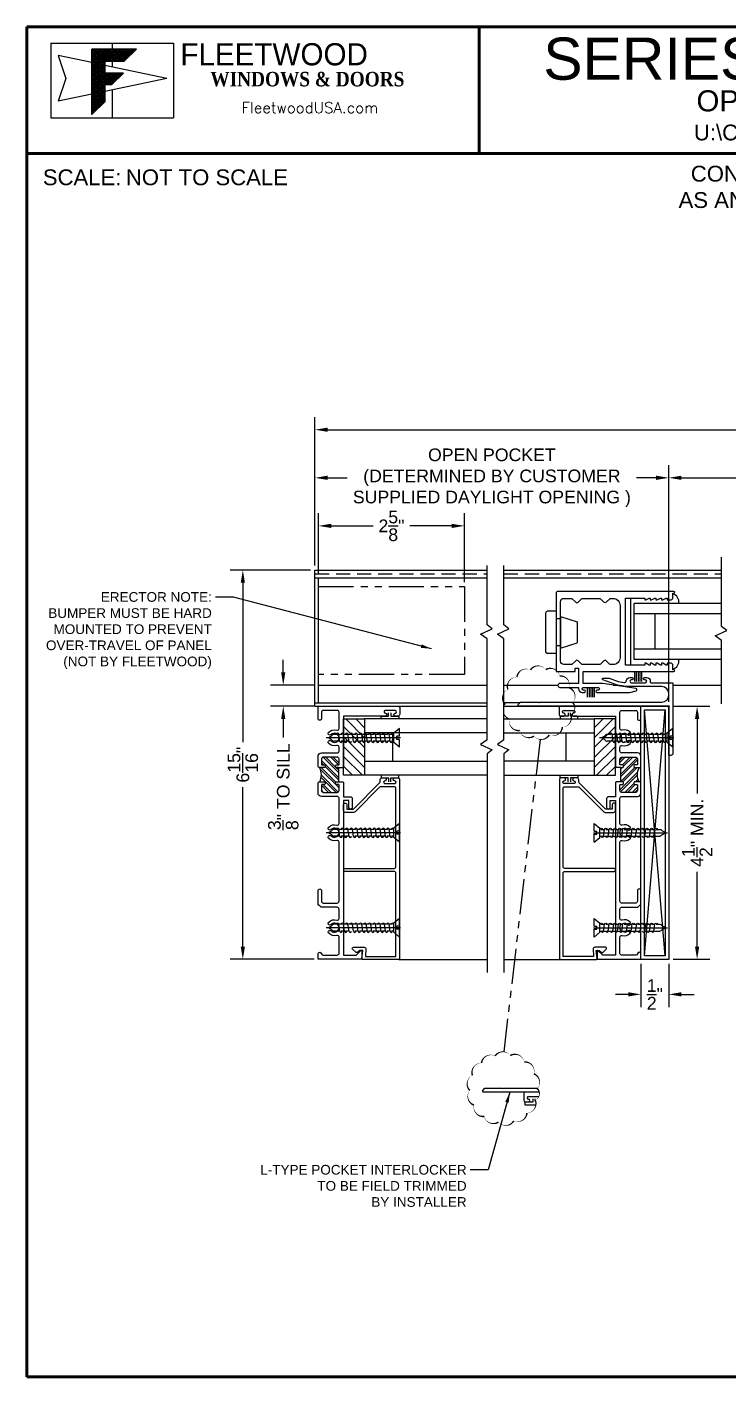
# Model space of a CAD drawing. Extents: x -29 to 2.5, y 53.3 to 77.3.
# Drawn here: x -29.03 to -16.57, y 53.28 to 77.28 of the extents above; entities that cross this region are included whole.
import ezdxf
from ezdxf.enums import TextEntityAlignment as Align

# ---------------------------------------------------------------- set-up
doc = ezdxf.new("R2010")
doc.units = 0
doc.header["$MEASUREMENT"] = 0
for name, pattern in [('HIDDEN', [0.375, 0.25, -0.125]), ('PHANTOM', [2.5, 1.25, -0.25, 0.25, -0.25, 0.25, -0.25]), ('PHANTOM2', [1.25, 0.625, -0.125, 0.125, -0.125, 0.125, -0.125])]:
    doc.linetypes.add(name, pattern=pattern)
doc.layers.get('0').update_dxf_attribs({"linetype": 'CONTINUOUS'})
doc.layers.get('DEFPOINTS').update_dxf_attribs({"linetype": 'CONTINUOUS'})
for name, color, linetype in [('FRAME', 1, 'CONTINUOUS'), ('GLASS', 5, 'CONTINUOUS'), ('GLASS-VINYL', 7, 'CONTINUOUS'), ('HATCH', 7, 'CONTINUOUS'), ('MISC', 9, 'CONTINUOUS'), ('POCKET-CLOSER', 1, 'CONTINUOUS'), ('SEAL', 7, 'CONTINUOUS'), ('SETTING BLOCKS', 4, 'CONTINUOUS'), ('SILL-PAN', 7, 'CONTINUOUS'), ('TEXT', 7, 'CONTINUOUS'), ('VENT', 5, 'CONTINUOUS'), ('WALL CONDITION', 7, 'CONTINUOUS')]:
    doc.layers.add(name, color=color, linetype=linetype)
doc.styles.add('ARCH', font='archstyl.shx')
doc.styles.add('ARIAL', font='arialbd.ttf')
doc.styles.get("Standard").update_dxf_attribs({"font": 'arial.ttf'})
doc.dimstyles.new('ARROW', dxfattribs={"dimtxt": 0.125, "dimasz": 0.1875, "dimexe": 0.125, "dimexo": 0.125, "dimgap": 0.0625, "dimtad": 0, "dimtih": 1, "dimtoh": 1, "dimdec": 4, "dimzin": 11, "dimdsep": 46, "dimlunit": 5, "dimtxsty": 'ARCH', "dimcen": 0.09375, "dimclrd": 256, "dimclre": 256, "dimclrt": 256, "dimadec": 4, "dimazin": 0, "dimtfac": 1, "dimtdec": 4, "dimtmove": 2, "dimatfit": 3, "dimfxl": 0, "dimtolj": 1, "dimtzin": 0, "dimarcsym": 0})
doc.dimstyles.new('Copy of FULL SCALE', dxfattribs={"dimscale": 1.25, "dimtxt": 0.18, "dimasz": 0.18, "dimexe": 0.18, "dimexo": 0.0625, "dimgap": 0.09, "dimtad": 0, "dimdec": 4, "dimzin": 0, "dimdsep": 46, "dimlunit": 4, "dimtxsty": 'Standard', "dimcen": 0.09, "dimadec": 0, "dimazin": 0, "dimtfac": 1, "dimtdec": 4, "dimtofl": 0, "dimtmove": 0, "dimatfit": 3, "dimfxl": 0, "dimtolj": 1, "dimtzin": 0, "dimarcsym": 0})

# ---------------------------------------------------------------- blocks, each defined once
blk = doc.blocks.new('3805 BLOCK FRAME')
h = blk.add_hatch()
h.set_pattern_fill('ANSI32', color=256, scale=0.25, style=0)
h.set_pattern_definition([(45, (-4.16348, -5.189), (-0.0662913, 0.0662913), []), (45, (-4.11928, -5.189), (-0.0662913, 0.0662913), [])])
h.paths.add_polyline_path([(-0.819, 1.361, 0.414214), (-0.85, 1.392), (-0.946, 1.392, 0.414214), (-0.956, 1.382), (-0.956, 1.351, -0.414214), (-0.98, 1.326, -0.414214), (-1.005, 1.351), (-1.005, 1.423, -0.235384), (-1.256, 1.423), (-1.256, 1.351, -0.414214), (-1.282, 1.326, -0.414214), (-1.306, 1.351), (-1.306, 1.382, 0.414214), (-1.316, 1.392), (-1.413, 1.392, 0.414214), (-1.444, 1.361), (-1.444, 1.111, 0.414214), (-1.413, 1.08), (-1.316, 1.08, 0.414214), (-1.306, 1.09), (-1.306, 1.121, -0.414214), (-1.282, 1.146, -0.414214), (-1.256, 1.121), (-1.256, 1.09), (-1.005, 1.09), (-1.005, 1.121, -0.414214), (-0.98, 1.146, -0.414214), (-0.956, 1.121), (-0.956, 1.09, 0.414214), (-0.946, 1.08), (-0.85, 1.08, 0.414214), (-0.819, 1.111)])
for q in [(-1.256, 1.09), (-1.005, 1.015)]:
    blk.add_line((-1.005, 1.09), q)
blk.add_lwpolyline([(-3.452, 1.454), (-3.193, 1.454, -0.414214), (-3.162, 1.423, -0.414214), (-3.193, 1.392), (-3.381, 1.392, 0.414214), (-3.412, 1.361), (-3.412, 1.111, 0.414214), (-3.381, 1.08), (-2.329, 1.08, 0.5024), (-2.299, 1.12, -0.280293), (-2.262, 1.264, -0.498955), (-2.213, 1.256, -0.334263), (-2.219, 1.219, 2.470836), (-2.106, 1.219, -0.334263), (-2.112, 1.256, -0.498955), (-2.063, 1.264, -0.280293), (-2.026, 1.12, 0.5024), (-1.996, 1.08), (-1.549, 1.08, 0.414214), (-1.518, 1.111), (-1.518, 1.392, -0.414214), (-1.456, 1.454), (-1.287, 1.454, -0.414214), (-1.256, 1.423), (-1.256, 1.351, -0.414214), (-1.282, 1.326, -0.414214), (-1.306, 1.351), (-1.306, 1.382, 0.414214), (-1.316, 1.392), (-1.413, 1.392, 0.414214), (-1.444, 1.361), (-1.444, 1.111, 0.414214), (-1.413, 1.08), (-1.316, 1.08, 0.414214), (-1.306, 1.09), (-1.306, 1.121, -0.414214), (-1.282, 1.146, -0.414214), (-1.256, 1.121), (-1.256, 1.09), (-1.256, 1.015), (-1.271, 1), (-1.524, 1), (-1.524, 0.875, -0.414214), (-1.556, 0.844), (-1.711, 0.844, -0.414214), (-1.742, 0.875, -0.414214), (-1.711, 0.906), (-1.586, 0.906), (-1.586, 1), (-4.338, 1), (-4.338, 0.776, 0.198912), (-4.335, 0.769), (-4.255, 0.69, -0.668179), (-4.263, 0.673), (-4.403, 0.673, -0.414214), (-4.412, 0.683), (-4.412, 1.444, -0.414214), (-4.403, 1.454), (-4.319, 1.454, -0.414214), (-4.287, 1.423, -0.358249), (-4.312, 1.393, 0.358249), (-4.338, 1.362), (-4.338, 1.111, 0.414214), (-4.306, 1.08), (-4.017, 1.08, 0.5024), (-3.987, 1.12, -0.280293), (-3.95, 1.264, -0.498955), (-3.901, 1.256), (-3.901, 1.256, -0.334263), (-3.907, 1.219, 2.470836), (-3.794, 1.219, -0.334263), (-3.8, 1.256), (-3.8, 1.256, -0.498955), (-3.751, 1.264, -0.280293), (-3.714, 1.12, 0.5024), (-3.684, 1.08), (-3.518, 1.08, 0.414214), (-3.487, 1.111), (-3.487, 1.399), (-3.452, 1.434)], format="xyb", close=True)
blk.add_lwpolyline([(-1.005, 1.09), (-1.005, 1.121, -0.414214), (-0.98, 1.146, -0.414214), (-0.956, 1.121), (-0.956, 1.09, 0.414214), (-0.946, 1.08), (-0.85, 1.08, 0.414214), (-0.819, 1.111), (-0.819, 1.361, 0.414214), (-0.85, 1.392), (-0.946, 1.392, 0.414214), (-0.956, 1.382), (-0.956, 1.351, -0.414214), (-0.98, 1.326), (-0.98, 1.326, -0.414214), (-1.005, 1.351), (-1.005, 1.423, -0.414214), (-0.975, 1.454), (-0.806, 1.454, -0.414214), (-0.744, 1.392), (-0.744, 1.111, 0.414214), (-0.712, 1.08), (-0.641, 1.08, 0.5024), (-0.611, 1.12, -0.280293), (-0.574, 1.264, -0.498955), (-0.525, 1.256), (-0.525, 1.256, -0.334263), (-0.531, 1.219, 2.470836), (-0.418, 1.219, -0.334263), (-0.424, 1.256, -0.498955), (-0.375, 1.264, -0.280293), (-0.338, 1.12, 0.5024), (-0.308, 1.08), (-0.018, 1.08, 0.414214), (0.013, 1.111), (0.013, 1.361, 0.414214), (-0.018, 1.392), (-0.131, 1.392, -0.414214), (-0.162, 1.423, -0.414214), (-0.131, 1.454), (0.088, 1.454), (0.088, 0.031, -0.414214), (0.056, 0), (-0.056, 0, -0.414214), (-0.087, 0.031), (-0.087, 0.083, -0.414214), (-0.062, 0.107), (-0.062, 0.107, -0.399638), (-0.038, 0.084, 0.399638), (-0.013, 0.06), (-0.013, 0.06, 0.414214), (0.013, 0.085), (0.013, 0.255, 0.414214), (-0.013, 0.28), (-0.013, 0.28, 0.399638), (-0.038, 0.256, -0.399638), (-0.062, 0.232, -0.414214), (-0.087, 0.257), (-0.087, 0.309), (-0.087, 1), (-0.99, 1), (-1.005, 1.015)], format="xyb")
blk.add_arc((-1.131, 1.675), 0.281, 243.5092, 296.4908)
blk = doc.blocks.new('Flat_HD_#8x1p25')
for p, q in [((6.23, 5.571), (6.13, 5.487)), ((6.23, 5.432), (6.23, 5.571)), ((6.247, 5.405), (4.926, 5.405)), ((6.13, 5.323), (6.13, 5.487)), ((6.23, 5.239), (6.13, 5.323)), ((6.185, 5.378), (6.185, 5.432)), ((6.23, 5.432), (6.185, 5.432)), ((6.23, 5.378), (6.185, 5.378)), ((6.23, 5.239), (6.23, 5.378))]:
    blk.add_line(p, q)
at = {"linetype": 'Continuous'}
for p, q in [((4.98, 5.411), (4.98, 5.399)), ((5.13, 5.466), (5.062, 5.466)), ((5.169, 5.344), (5.062, 5.344)), ((5.169, 5.341), (5.151, 5.47)), ((5.211, 5.466), (5.151, 5.466)), ((5.25, 5.344), (5.19, 5.344)), ((5.251, 5.341), (5.232, 5.47)), ((5.293, 5.466), (5.232, 5.466)), ((5.332, 5.344), (5.272, 5.344)), ((5.332, 5.341), (5.313, 5.47)), ((5.374, 5.466), (5.314, 5.466)), ((5.413, 5.341), (5.395, 5.47)), ((5.455, 5.466), (5.395, 5.466)), ((5.494, 5.344), (5.434, 5.344)), ((5.495, 5.341), (5.476, 5.47)), ((5.537, 5.466), (5.476, 5.466)), ((5.576, 5.344), (5.516, 5.344)), ((5.576, 5.341), (5.557, 5.47)), ((5.618, 5.466), (5.558, 5.466)), ((5.657, 5.344), (5.597, 5.344)), ((5.658, 5.341), (5.639, 5.47)), ((5.699, 5.466), (5.639, 5.466)), ((5.738, 5.344), (5.678, 5.344)), ((5.739, 5.341), (5.72, 5.47)), ((5.781, 5.466), (5.72, 5.466)), ((5.82, 5.344), (5.76, 5.344)), ((5.82, 5.341), (5.802, 5.47)), ((5.862, 5.466), (5.802, 5.466)), ((5.901, 5.344), (5.841, 5.344)), ((5.902, 5.341), (5.883, 5.47)), ((5.943, 5.466), (5.883, 5.466)), ((5.982, 5.344), (5.922, 5.344)), ((5.983, 5.341), (5.964, 5.47)), ((6.025, 5.466), (5.965, 5.466)), ((6.064, 5.344), (6.004, 5.344)), ((6.064, 5.341), (6.046, 5.47)), ((6.106, 5.466), (6.046, 5.466)), ((6.13, 5.344), (6.085, 5.344)), ((6.13, 5.449), (6.127, 5.47)), ((6.13, 5.466), (6.127, 5.466))]:
    blk.add_line(p, q, dxfattribs=at)
for centre, radius, start, end in [((4.988, 5.411), 0.00861, 101.7651, 180), ((4.988, 5.399), 0.00861, 180, 258.2349), ((4.94, 5.542), 0.131, 290.7051, 318.8501), ((4.94, 5.268), 0.131, 41.1499, 69.2949), ((5.062, 5.436), 0.03, 90, 138.8501), ((5.062, 5.374), 0.03, 221.1499, 270), ((5.13, 5.466), 0.0211, 0, 180), ((5.13, 5.466), 0.0211, 0, 180), ((5.19, 5.344), 0.0211, 180, 0), ((5.211, 5.466), 0.0211, 0, 180), ((5.272, 5.344), 0.0211, 180, 0), ((5.293, 5.466), 0.0211, 0, 180), ((5.293, 5.466), 0.0211, 0, 180), ((5.353, 5.344), 0.0211, 180, 0), ((5.374, 5.466), 0.0211, 0, 180), ((5.374, 5.466), 0.0211, 0, 180), ((5.434, 5.344), 0.0211, 180, 0), ((5.455, 5.466), 0.0211, 0, 180), ((5.516, 5.344), 0.0211, 180, 0), ((5.537, 5.466), 0.0211, 0, 180), ((5.537, 5.466), 0.0211, 0, 180), ((5.597, 5.344), 0.0211, 180, 0), ((5.618, 5.466), 0.0211, 0, 180), ((5.618, 5.466), 0.0211, 0, 180), ((5.678, 5.344), 0.0211, 180, 0), ((5.699, 5.466), 0.0211, 0, 180), ((5.76, 5.344), 0.0211, 180, 0), ((5.781, 5.466), 0.0211, 0, 180), ((5.841, 5.344), 0.0211, 180, 0), ((5.862, 5.466), 0.0211, 0, 180), ((5.862, 5.466), 0.0211, 0, 180), ((5.922, 5.344), 0.0211, 180, 0), ((5.943, 5.466), 0.0211, 0, 180), ((6.004, 5.344), 0.0211, 180, 0), ((6.025, 5.466), 0.0211, 0, 180), ((6.025, 5.466), 0.0211, 0, 180), ((6.085, 5.344), 0.0211, 180, 0), ((6.106, 5.466), 0.0211, 0, 180), ((6.106, 5.466), 0.0211, 0, 180)]:
    blk.add_arc(centre, radius, start, end, dxfattribs=at)
blk = doc.blocks.new('3801 1 INCH GLASS STOP')
blk.add_lwpolyline([(2.741, 0.327, -0.414214), (2.769, 0.299, -0.414214), (2.741, 0.271), (2.669, 0.271, 0.414214), (2.659, 0.261), (2.659, 0.167, 0.198912), (2.668, 0.145), (3.128, -0.315, 0.198912), (3.15, -0.324), (3.183, -0.324, -0.414214), (3.214, -0.355), (3.214, -0.408, -0.414214), (3.189, -0.433, -0.399638), (3.164, -0.41, 0.400364), (3.139, -0.386, 0.414214), (3.114, -0.411), (3.114, -0.581, 0.414214), (3.139, -0.606), (3.139, -0.606, 0.399638), (3.164, -0.582, -0.399638), (3.189, -0.558, -0.414214), (3.214, -0.583), (3.214, -0.637, -0.414214), (3.183, -0.668), (-0.001, -0.668, -0.414214), (-0.011, -0.658), (-0.011, -0.01, -0.440011), (0, 0), (0.149, -0.013), (0.149, 0.04), (0.115, 0.074, -0.395486), (0.114, 0.102), (0.17, 0.165, -0.691708), (0.205, 0.152), (0.205, -0.04, -0.440011), (0.171, -0.071), (0.05, -0.061, 0.440011), (0.039, -0.071), (0.039, -0.593, 0.414214), (0.049, -0.603), (1.52, -0.603, 0.414214), (1.551, -0.572), (1.551, 0.299, -0.414214), (1.579, 0.327, -0.414214), (1.607, 0.299), (1.607, -0.572, 0.414214), (1.638, -0.603), (3.027, -0.603, 0.414214), (3.058, -0.572), (3.058, -0.337, 0.198912), (3.049, -0.315), (2.612, 0.122, -0.198912), (2.603, 0.144), (2.603, 0.296, -0.414214), (2.634, 0.327)], format="xyb", close=True)
blk = doc.blocks.new('*D78')
at = {"color": 0, "lineweight": -2}
for p, q in [((-17.529, 65.207), (-16.893, 65.207)), ((-17.118, 64.982), (-17.118, 63.655)), ((-17.118, 60.932), (-17.118, 62.26)), ((-17.544, 60.707), (-16.893, 60.707))]:
    blk.add_line(p, q, dxfattribs=at)
at = {"color": 0}
for points in [[(-17.155, 64.982), (-17.08, 64.982), (-17.118, 65.207)], [(-17.155, 60.932), (-17.08, 60.932), (-17.118, 60.707)]]:
    blk.add_solid(points, dxfattribs=at)
at = {"layer": 'DEFPOINTS', "color": 0}
for p in [(-17.607, 65.207), (-17.622, 60.707), (-17.118, 60.707)]:
    blk.add_point(p, dxfattribs=at)
at = {"color": 0, "insert": (-17.118, 62.957), "char_height": 0.225, "attachment_point": 5, "rotation": 90}
blk.add_mtext('\\A1;4{\\H1.000000x;\\S1/2;}" MIN.', dxfattribs=at)
blk = doc.blocks.new('*D79')
at = {"color": 0, "lineweight": -2}
for p, q in [((-18.117, 60.629), (-18.117, 59.859)), ((-17.622, 60.629), (-17.622, 59.859)), ((-18.342, 60.084), (-18.567, 60.084)), ((-17.397, 60.084), (-17.172, 60.084))]:
    blk.add_line(p, q, dxfattribs=at)
at = {"color": 0}
for points in [[(-18.342, 60.122), (-18.342, 60.047), (-18.117, 60.084)], [(-17.397, 60.122), (-17.397, 60.047), (-17.622, 60.084)]]:
    blk.add_solid(points, dxfattribs=at)
at = {"layer": 'DEFPOINTS', "color": 0}
for p in [(-18.117, 60.707), (-17.622, 60.707), (-18.117, 60.084)]:
    blk.add_point(p, dxfattribs=at)
at = {"color": 0, "insert": (-17.869, 60.084), "char_height": 0.225, "attachment_point": 5}
blk.add_mtext('\\A1;{\\H1.000000x;\\S1/2;}"', dxfattribs=at)
blk = doc.blocks.new('CONCEPT LTB')
h = blk.add_hatch()
h.set_pattern_fill('ANSI37', color=151, scale=0.06, style=0)
h.paths.add_polyline_path([(0.6489, 7.8696), (0.3847, 7.8696), (0.3847, 7.481), (0.4609, 7.5572), (0.4609, 7.6589), (0.5031, 7.6589), (0.571, 7.7268), (0.4609, 7.7268), (0.4609, 7.797), (0.5763, 7.797)])
at = {"lineweight": 60}
for p, q in [((0, 0), (0, 8)), ((0, 8), (10.5, 8)), ((2.6788, 7.25), (2.6788, 8)), ((0, 7.25), (10.5, 7.25)), ((8.25, 0), (0, 0))]:
    blk.add_line(p, q, dxfattribs=at)
at = {"color": 151}
for p, q in [((0.1403, 7.9042), (0.1403, 7.4616)), ((0.1403, 7.9042), (0.8681, 7.9042)), ((0.5042, 7.9042), (0.5042, 7.8696)), ((0.8681, 7.9042), (0.8681, 7.4616)), ((0.5042, 7.797), (0.5042, 7.7636)), ((0.5042, 7.6272), (0.5042, 7.4616)), ((0.1403, 7.4616), (0.8681, 7.4616))]:
    blk.add_line(p, q, dxfattribs=at)
at = {"color": 1}
for p, q in [((0.185, 7.8306), (0.2299, 7.6954)), ((0.3847, 7.7887), (0.185, 7.8306)), ((0.8283, 7.6954), (0.4609, 7.7726)), ((0.2299, 7.6954), (0.185, 7.56)), ((0.8283, 7.6954), (0.4609, 7.6181)), ((0.3847, 7.6021), (0.185, 7.56))]:
    blk.add_line(p, q, dxfattribs=at)
at = {"color": 151}
blk.add_lwpolyline([(0.4609, 7.5572), (0.4609, 7.6589), (0.5031, 7.6589), (0.4609, 7.6589), (0.4609, 7.5572), (0.3847, 7.481), (0.3847, 7.8696), (0.6489, 7.8696), (0.5763, 7.797), (0.4609, 7.797), (0.4609, 7.7268), (0.571, 7.7268), (0.4609, 7.7268), (0.4609, 7.797), (0.5763, 7.797), (0.6489, 7.8696), (0.3847, 7.8696), (0.3847, 7.481), (0.4609, 7.5572), (0.4609, 7.6589), (0.5031, 7.6589), (0.571, 7.7268), (0.4609, 7.7268), (0.4609, 7.797), (0.5763, 7.797), (0.6489, 7.8696), (0.3847, 7.8696), (0.3847, 7.481)], close=True, dxfattribs=at)
blk.add_text('SCALE:', height=0.09375).set_placement((0.0937, 7.0625))
at = {"attachment_point": 1}
for s, insert, char_height, width in [('{\\fBankGothic Md BT|b0|i0|c0|p34;FLEETWOOD}', (0.9089, 7.9041), 0.131236, 7.008284), ('{\\fGaramond|b1|i0|c0|p18;WINDOWS & DOORS}', (1.0864, 7.7342), 0.086079, 1.33618), ('{\\Fromant.shx|c0;FleetwoodUSA.com}', (1.2715, 7.5547), 0.065191, 0.987425)]:
    blk.add_mtext(s, dxfattribs=dict(at, insert=insert, char_height=char_height, width=width))
for tag, height, p in [('PRODUCT', 0.25, (5.4954, 7.8125)), ('TYPE1', 0.125, (5.4954, 7.5625)), ('FILEPATH', 0.0938, (5.4954, 7.375)), ('PRODUCT', 0.25, (9.375, 0.25))]:
    blk.add_attdef(tag, text='', height=height).set_placement(p, align=Align.MIDDLE_CENTER)
for tag, p in [('DWG_NO.', (9.0394, 7.7687)), ('DATE', (8.8002, 7.3937)), ('SCALE', (0.5859, 7.0625))]:
    blk.add_attdef(tag, p, '', height=0.0938)
blk = doc.blocks.new('*D75')
at = {"color": 0, "lineweight": -2}
for p, q in [((-17.622, 65.284), (-17.622, 69.492)), ((-5.894, 65.693), (-5.894, 69.492)), ((-17.397, 69.267), (-13.403, 69.267)), ((-6.119, 69.267), (-10.113, 69.267))]:
    blk.add_line(p, q, dxfattribs=at)
at = {"color": 0}
for points in [[(-17.397, 69.305), (-17.397, 69.23), (-17.622, 69.267)], [(-6.119, 69.305), (-6.119, 69.23), (-5.894, 69.267)]]:
    blk.add_solid(points, dxfattribs=at)
at = {"layer": 'DEFPOINTS', "color": 0}
for p in [(-5.894, 69.267), (-5.894, 65.615), (-17.622, 65.206)]:
    blk.add_point(p, dxfattribs=at)
at = {"color": 0, "insert": (-11.758, 69.267), "char_height": 0.225, "attachment_point": 5}
blk.add_mtext('\\A1;DAYLIGHT OPENING', dxfattribs=at)
blk = doc.blocks.new('*D76')
at = {"color": 0, "lineweight": -2}
for p, q in [((-23.912, 67.706), (-23.912, 70.347)), ((0.51, 67.706), (0.51, 70.347)), ((-23.687, 70.122), (-13.255, 70.122)), ((0.285, 70.122), (-10.146, 70.122))]:
    blk.add_line(p, q, dxfattribs=at)
at = {"color": 0}
for points in [[(-23.687, 70.16), (-23.687, 70.085), (-23.912, 70.122)], [(0.285, 70.16), (0.285, 70.085), (0.51, 70.122)]]:
    blk.add_solid(points, dxfattribs=at)
at = {"layer": 'DEFPOINTS', "color": 0}
for p in [(-23.912, 70.122), (-23.912, 67.628), (0.51, 67.628)]:
    blk.add_point(p, dxfattribs=at)
at = {"color": 0, "insert": (-11.701, 70.122), "char_height": 0.225, "attachment_point": 5}
blk.add_mtext('\\A1;NET FRAME WIDTH', dxfattribs=at)
blk = doc.blocks.new('*D77')
at = {"color": 0, "lineweight": -2}
for p, q in [((-23.912, 67.706), (-23.912, 69.492)), ((-17.622, 65.284), (-17.622, 69.492)), ((-23.687, 69.267), (-23.338, 69.267)), ((-17.847, 69.267), (-18.196, 69.267))]:
    blk.add_line(p, q, dxfattribs=at)
at = {"color": 0}
for points in [[(-23.687, 69.305), (-23.687, 69.23), (-23.912, 69.267)], [(-17.847, 69.305), (-17.847, 69.23), (-17.622, 69.267)]]:
    blk.add_solid(points, dxfattribs=at)
at = {"layer": 'DEFPOINTS', "color": 0}
for p in [(-23.912, 69.267), (-23.912, 67.628), (-17.622, 65.206)]:
    blk.add_point(p, dxfattribs=at)
at = {"color": 0, "insert": (-20.767, 69.267), "char_height": 0.225, "attachment_point": 5}
blk.add_mtext('\\A1;OPEN POCKET\\P(DETERMINED BY CUSTOMER\\PSUPPLIED DAYLIGHT OPENING )', dxfattribs=at)
blk = doc.blocks.new('A$C1D443341')
for p, q in [((0.188, 0.75), (0.031, 0.75)), ((0.188, 0.75), (0.188, 0)), ((0, 0.719), (0, 0.031)), ((0.264, 0.615), (0.188, 0.615)), ((0.264, 0.656), (0.562, 0.563)), ((0.264, 0.656), (0.264, 0.094)), ((0.562, 0.563), (0.562, 0.187)), ((0.188, 0), (0.031, 0)), ((0.264, 0.135), (0.188, 0.135)), ((0.264, 0.094), (0.562, 0.187))]:
    blk.add_line(p, q)
for centre, start, end in [((0.031, 0.719), 90, 180), ((0.031, 0.031), 180, 270)]:
    blk.add_arc(centre, 0.031, start, end)
blk = doc.blocks.new('A$C0DB918E6')
at = {"layer": 'MISC', "xscale": 0.25, "yscale": 0.25, "zscale": 0.25}
blk.add_blockref('A$C1D443341', (0, 0), dxfattribs=at)
blk = doc.blocks.new('3006 STD POST-INTERLOCKER')
at = {"color": 7}
for p, q in [((-0.674, -0.979), (-0.674, -1.153)), ((-0.644, -0.979), (-0.644, -1.153)), ((-0.614, -0.979), (-0.614, -1.153)), ((-0.584, -0.979), (-0.584, -1.153)), ((-0.554, -0.979), (-0.554, -1.153))]:
    blk.add_line(p, q, dxfattribs=at)
for points in [[(-2.074, -0.666), (-2.074, -0.58, -0.414214), (-2.043, -0.55), (-1.974, -0.55), (-1.974, -0.58), (-1.954, -0.58), (-1.894, -0.55), (-1.874, -0.55), (-1.874, -0.58), (-1.854, -0.58), (-1.794, -0.55), (-1.774, -0.55), (-1.774, -0.58), (-1.754, -0.58), (-1.694, -0.55), (-1.674, -0.55), (-1.674, -0.58), (-1.654, -0.58), (-1.594, -0.55), (-1.574, -0.55), (-1.574, -0.58), (-1.231, -0.58), (-1.231, 0.61), (-1.574, 0.61), (-1.574, 0.581), (-1.594, 0.581), (-1.654, 0.61), (-1.674, 0.61), (-1.674, 0.581), (-1.694, 0.581), (-1.754, 0.61), (-1.774, 0.61), (-1.774, 0.581), (-1.794, 0.581), (-1.854, 0.61), (-1.874, 0.61), (-1.874, 0.581), (-1.894, 0.581), (-1.954, 0.61), (-1.974, 0.61), (-1.974, 0.581), (-2.043, 0.581, -0.414214), (-2.074, 0.611), (-2.074, 0.696), (-2.094, 0.696, -0.999996), (-2.094, 0.728), (-0.031, 0.728, -0.414214), (0, 0.697), (0, -0.697), (-0.338, -0.697), (-0.338, -0.635), (-0.4, -0.635), (-0.4, -0.908), (-0.066, -0.908, -1), (-0.066, -0.979), (-0.4, -0.979), (-0.4, -1.006, -0.414214), (-0.462, -1.068), (-0.504, -1.068, -1), (-0.504, -1.028), (-0.484, -1.028, 0.999996), (-0.484, -0.979), (-0.744, -0.979, 1.000003), (-0.744, -1.028), (-0.724, -1.028, -0.999994), (-0.724, -1.068), (-1.312, -1.068), (-1.422, -1.039, -0.811415), (-1.42, -1), (-0.828, -0.908), (-0.478, -0.908), (-0.478, -0.697), (-2.094, -0.697, -0.999996), (-2.094, -0.666), (-2.074, -0.666)], [(-0.891, 0.535), (-0.96, 0.604), (-1.012, 0.604, 0.414214), (-1.137, 0.479), (-1.137, -0.447, 0.414214), (-1.012, -0.572), (-0.973, -0.572, 0.198912), (-0.951, -0.563), (-0.891, -0.504, -0.414214), (-0.847, -0.504), (-0.787, -0.563, 0.198912), (-0.765, -0.572), (-0.473, -0.572, 0.198912), (-0.451, -0.563), (-0.391, -0.504, -0.414214), (-0.347, -0.504), (-0.287, -0.563, 0.198912), (-0.265, -0.572), (-0.138, -0.572, 0.414214), (-0.076, -0.51), (-0.076, 0.542, 0.414214), (-0.138, 0.604), (-0.265, 0.604, 0.198912), (-0.287, 0.594), (-0.347, 0.535, -0.414214), (-0.391, 0.535), (-0.451, 0.594, 0.198912), (-0.473, 0.604), (-0.765, 0.604, 0.198912), (-0.787, 0.594), (-0.847, 0.535)]]:
    blk.add_lwpolyline(points, format="xyb")
blk.add_arc((-0.869, 0.557), 0.031, 225.0005, 315.0002)
blk = doc.blocks.new('*D89')
at = {"color": 0, "lineweight": -2}
for p, q in [((-24.476, 65.807), (-24.476, 66.032)), ((-23.906, 65.582), (-24.701, 65.582)), ((-23.906, 65.207), (-24.701, 65.207)), ((-24.476, 64.982), (-24.476, 64.649))]:
    blk.add_line(p, q, dxfattribs=at)
at = {"color": 0}
for points in [[(-24.514, 65.807), (-24.439, 65.807), (-24.476, 65.582)], [(-24.514, 64.982), (-24.439, 64.982), (-24.476, 65.207)]]:
    blk.add_solid(points, dxfattribs=at)
at = {"layer": 'DEFPOINTS', "color": 0}
for p in [(-23.828, 65.582), (-24.476, 65.207), (-23.828, 65.207)]:
    blk.add_point(p, dxfattribs=at)
at = {"color": 0, "insert": (-24.476, 63.776), "char_height": 0.225, "attachment_point": 5, "rotation": 90}
blk.add_mtext('\\A1;{\\H1.000000x;\\S3/8;}" TO SILL', dxfattribs=at)
blk = doc.blocks.new('*D94')
at = {"color": 0, "lineweight": -2}
for p, q in [((-23.849, 67.568), (-23.849, 68.638)), ((-23.624, 68.413), (-22.878, 68.413)), ((-21.48, 68.413), (-22.226, 68.413)), ((-21.255, 67.41), (-21.255, 68.638))]:
    blk.add_line(p, q, dxfattribs=at)
at = {"color": 0}
for points in [[(-23.624, 68.45), (-23.624, 68.375), (-23.849, 68.413)], [(-21.48, 68.45), (-21.48, 68.375), (-21.255, 68.413)]]:
    blk.add_solid(points, dxfattribs=at)
at = {"layer": 'DEFPOINTS', "color": 0}
for p in [(-21.255, 68.413), (-23.849, 67.49), (-21.255, 67.332)]:
    blk.add_point(p, dxfattribs=at)
at = {"color": 0, "insert": (-22.552, 68.413), "char_height": 0.225, "attachment_point": 5}
blk.add_mtext('\\A1;2{\\H1.000000x;\\S5/8;}"', dxfattribs=at)
blk = doc.blocks.new('*D106')
at = {"color": 0, "lineweight": -2}
for p, q in [((-23.99, 67.628), (-25.42, 67.628)), ((-25.195, 67.403), (-25.195, 64.569)), ((-25.195, 60.932), (-25.195, 63.766)), ((-23.926, 60.707), (-25.42, 60.707))]:
    blk.add_line(p, q, dxfattribs=at)
at = {"color": 0}
for points in [[(-25.232, 67.403), (-25.157, 67.403), (-25.195, 67.628)], [(-25.232, 60.932), (-25.157, 60.932), (-25.195, 60.707)]]:
    blk.add_solid(points, dxfattribs=at)
at = {"layer": 'DEFPOINTS', "color": 0}
for p in [(-23.912, 67.628), (-25.195, 60.707), (-23.848, 60.707)]:
    blk.add_point(p, dxfattribs=at)
at = {"color": 0, "insert": (-25.195, 64.167), "char_height": 0.225, "attachment_point": 5, "rotation": 90}
blk.add_mtext('\\A1;6{\\H1.000000x;\\S15/16;}"', dxfattribs=at)

msp = doc.modelspace()

# ---------------------------------------------------------------- hatches: boundary and pattern name
at = {"layer": 'SETTING BLOCKS'}
h = msp.add_hatch(dxfattribs=at)
h.set_pattern_fill('ANSI31', color=256, angle=90, style=0)
h.set_pattern_definition([(135, (9.18837, 55.5872), (-0.08838835, -0.08838835), [])])
h.paths.add_polyline_path([(-23.02886, 64.9807), (-23.40386, 64.9807), (-23.40386, 63.9807), (-23.02886, 63.9807)])
h = msp.add_hatch(dxfattribs=at)
h.set_pattern_fill('ANSI31', color=256, angle=90, style=0)
h.set_pattern_definition([(45, (-51.16297, 55.5872), (0.08838835, -0.08838835), [])])
h.paths.add_polyline_path([(-18.94575, 63.9807), (-18.57075, 63.9807), (-18.57075, 64.9807), (-18.94575, 64.9807)])

# ---------------------------------------------------------------- linework, layer by layer
at = {"color": 7}
for p, q in [((-18.22404, 65.64321), (-18.22404, 65.82351)), ((-18.19304, 65.64321), (-18.19304, 65.82351)), ((-18.16204, 65.64321), (-18.16204, 65.82351)), ((-18.13104, 65.64321), (-18.13104, 65.82351)), ((-18.10004, 65.64321), (-18.10004, 65.82351))]:
    msp.add_line(p, q, dxfattribs=at)
at = {"linetype": 'PHANTOM', "ltscale": 0.5}
msp.add_line((-19.91003, 64.61579), (-20.55521, 59.06241), dxfattribs=at)
for p, q in [((-19.92451, 58.34564), (-20.16938, 58.34564)), ((-20.20038, 58.31464), (-20.20038, 58.20164)), ((-20.16938, 58.17064), (-20.11788, 58.17064)), ((-20.14038, 58.24558), (-20.14038, 58.24564)), ((-20.11538, 58.27064), (-19.93015, 58.27064)), ((-20.09288, 58.19564), (-20.09288, 58.19564))]:
    msp.add_line(p, q)
for points in [[(-19.32908, 65.26897, 0, 0.02741, 0.52056705), (-19.39055, 65.53368, 0, 0.02741, 0.52056705), (-19.56238, 65.7442, 0, 0.02741, 0.52056705), (-19.8094, 65.85746, 0, 0.02741, 0.52056705), (-20.08106, 65.85027, 0, 0.02741, 0.52056705), (-20.32174, 65.7241, 0, 0.02741, 0.52056705), (-20.4822, 65.50478, 0, 0.02741, 0.52056705), (-20.52958, 65.23719, 0, 0.02741, 0.52056705), (-20.45419, 64.97611, 0, 0.02741, 0.52056705), (-20.27146, 64.77497, 0, 0.02741, 0.52056705), (-20.01879, 64.67494, 0, 0.02741, 0.52056705), (-19.74789, 64.69649, 0, 0.02741, 0.52056705), (-19.51422, 64.83522, 0, 0.02741, 0.52056705), (-19.3656, 65.06272, 0, 0.02741, 0.52056705)], [(-19.95871, 58.40764, 0, 0.02741, 0.52056705), (-20.02018, 58.67235, 0, 0.02741, 0.52056705), (-20.19201, 58.88287, 0, 0.02741, 0.52056705), (-20.43904, 58.99613, 0, 0.02741, 0.52056705), (-20.71069, 58.98894, 0, 0.02741, 0.52056705), (-20.95138, 58.86277, 0, 0.02741, 0.52056705), (-21.11183, 58.64345, 0, 0.02741, 0.52056705), (-21.15921, 58.37586, 0, 0.02741, 0.52056705), (-21.08382, 58.11478, 0, 0.02741, 0.52056705), (-20.90109, 57.91364, 0, 0.02741, 0.52056705), (-20.64842, 57.81361, 0, 0.02741, 0.52056705), (-20.37753, 57.83516, 0, 0.02741, 0.52056705), (-20.14386, 57.97389, 0, 0.02741, 0.52056705), (-19.99523, 58.20139, 0, 0.02741, 0.52056705)]]:
    msp.add_lwpolyline(points, format="xyseb", close=True)
for centre, radius, start, end in [((-20.16938, 58.31464), 0.031, 90, 180), ((-20.16938, 58.20164), 0.031, 180, 270), ((-20.11538, 58.24564), 0.025, 90, 180), ((-20.11538, 58.24558), 0.025, 180, 267.134016), ((-20.11788, 58.19564), 0.025, 270, 0), ((-20.11788, 58.19564), 0.025, 0, 87.134016)]:
    msp.add_arc(centre, radius, start, end)
at = {"layer": 'FRAME'}
for p, q in [((-20.92938, 58.37764), (-20.88938, 58.41764)), ((-20.92938, 58.35564), (-20.92938, 58.37764)), ((-19.92451, 58.34564), (-20.91938, 58.34564)), ((-20.88938, 58.41764), (-20.56938, 58.41764)), ((-20.56938, 58.41764), (-20.55938, 58.40764)), ((-20.55938, 58.40764), (-20.54938, 58.41764)), ((-20.54938, 58.41764), (-19.95041, 58.41764))]:
    msp.add_line(p, q, dxfattribs=at)
msp.add_lwpolyline([(-17.60675, 65.20697), (-20.28975, 65.20697, -0.41421356), (-20.29975, 65.21697), (-20.29975, 65.23897), (-20.25975, 65.27897), (-19.93975, 65.27897), (-19.92975, 65.26897), (-19.91975, 65.27897), (-17.74675, 65.27897, 0.41421356), (-17.62175, 65.40397), (-17.62175, 65.42997, 0.41421356), (-17.74675, 65.55497), (-18.37775, 65.55497), (-18.53572, 65.57936), (-18.79283, 65.67294, -0.83909963), (-18.78735, 65.70397), (-18.67928, 65.70397), (-18.51874, 65.64554), (-18.41631, 65.62952, 0.4243533), (-18.3773, 65.65902, -0.38050815), (-18.31389, 65.71497), (-18.27375, 65.71497, -0.9999936), (-18.27375, 65.67497), (-18.28875, 65.67497, 1.0000034), (-18.28875, 65.62497), (-18.03875, 65.62497, 0.9999959), (-18.03875, 65.67497), (-18.05375, 65.67497, -1), (-18.05375, 65.71497), (-18.01175, 65.71497, -0.41421356), (-17.94975, 65.65297), (-17.94975, 65.63497, 0.41421356), (-17.93975, 65.62497), (-17.55975, 65.62497, -0.41421356), (-17.54975, 65.61497), (-17.54975, 64.36597, -0.41421356), (-17.58375, 64.33197), (-17.61175, 64.33197, -0.41421356), (-17.62175, 64.34197), (-17.62175, 64.60575), (-17.62175, 65.19197)], format="xyb", close=True, dxfattribs=at)
msp.add_arc((-20.91938, 58.35564), 0.01, 180, 270, dxfattribs=at)
at = {"layer": 'GLASS'}
for p, q in [((-20.85316, 64.9807), (-23.02887, 64.9807)), ((-23.02887, 64.9807), (-23.02887, 63.9807)), ((-20.55355, 64.9807), (-18.94573, 64.9807)), ((-18.94573, 64.9807), (-18.94573, 63.9807)), ((-20.85316, 64.7327), (-23.02887, 64.7327)), ((-22.52887, 64.2297), (-22.52887, 64.7327)), ((-20.55355, 64.7327), (-18.94573, 64.7327)), ((-19.44573, 64.2297), (-19.44573, 64.7327)), ((-23.02887, 64.2297), (-20.85316, 64.2297)), ((-18.94573, 64.2297), (-20.55355, 64.2297)), ((-20.85316, 63.9807), (-23.02887, 63.9807)), ((-20.55355, 63.9807), (-18.94573, 63.9807))]:
    msp.add_line(p, q, dxfattribs=at)
at = {"layer": 'GLASS-VINYL'}
for p, q in [((-18.30225, 67.12991), (-18.30225, 65.93991)), ((-18.23725, 66.03491), (-18.23725, 67.03491)), ((-16.68136, 67.03491), (-18.23725, 67.03491)), ((-16.68148, 66.84741), (-18.23725, 66.84741)), ((-17.86225, 66.22241), (-17.86225, 66.84741)), ((-16.68148, 66.22241), (-18.23725, 66.22241)), ((-16.68148, 66.03491), (-18.23725, 66.03491))]:
    msp.add_line(p, q, dxfattribs=at)
msp.add_lwpolyline([(-16.68136, 65.24814), (-16.68136, 66.37595), (-16.79559, 66.46021), (-16.59171, 66.55167), (-16.68136, 66.62595), (-16.68136, 67.85378)], dxfattribs=at)
for centre, start, end in [((-17.59531, 67.05944), 350.75972, 72.645769), ((-17.59531, 66.01038), 287.354231, 9.24028)]:
    msp.add_arc(centre, 0.15276, start, end, dxfattribs=at)
at = {"layer": 'HATCH'}
for p, q in [((-18.05425, 60.76918), (-17.68425, 65.14447)), ((-17.68425, 60.76916), (-18.05425, 65.14447))]:
    msp.add_line(p, q, dxfattribs=at)
at = {"layer": 'MISC'}
for p, q in [((-20.85316, 66.65443), (-20.85316, 67.70903)), ((-20.55355, 66.65443), (-20.55355, 67.70903)), ((-20.96739, 66.4887), (-20.76352, 66.58016)), ((-20.85316, 66.40443), (-20.96739, 66.4887)), ((-20.76352, 66.58016), (-20.85316, 66.65443)), ((-20.66779, 66.4887), (-20.46391, 66.58016)), ((-20.55355, 66.40443), (-20.66779, 66.4887)), ((-20.46391, 66.58016), (-20.55355, 66.65443)), ((-20.85316, 65.39492), (-20.85316, 66.40443)), ((-20.55355, 65.39492), (-20.55355, 66.40443)), ((-20.85316, 64.60947), (-20.85316, 65.39599)), ((-20.55355, 64.60947), (-20.55355, 65.39599)), ((-20.85316, 64.60947), (-20.96739, 64.5252)), ((-20.55355, 64.60947), (-20.66779, 64.5252)), ((-20.96739, 64.5252), (-20.76352, 64.43374)), ((-20.76352, 64.43374), (-20.85316, 64.35947)), ((-20.85316, 64.35947), (-20.85316, 60.47118)), ((-20.66779, 64.5252), (-20.46391, 64.43374)), ((-20.46391, 64.43374), (-20.55355, 64.35947)), ((-20.55355, 64.35947), (-20.55355, 60.47118))]:
    msp.add_line(p, q, dxfattribs=at)
at = {"layer": 'POCKET-CLOSER', "linetype": 'PHANTOM2'}
msp.add_lwpolyline([(-23.84924, 67.33222), (-21.25514, 67.33222), (-21.25514, 65.76972), (-23.84924, 65.76972)], close=True, dxfattribs=at)
at = {"layer": 'SEAL', "linetype": 'Continuous'}
for p, q in [((-20.1836, 58.1569), (-20.1836, 58.12937)), ((-20.04009, 58.1669), (-20.1736, 58.1669)), ((-20.1736, 58.11937), (-19.98457, 58.11937)), ((-20.04009, 58.22511), (-20.04009, 58.1669)), ((-19.99723, 58.19601), (-19.99723, 58.22511))]:
    msp.add_line(p, q, dxfattribs=at)
for points in [[(-22.56415, 65.08644), (-22.56415, 65.02823), (-22.43064, 65.02823, -0.41421356), (-22.42064, 65.01823), (-22.42064, 64.9907, -0.41421356), (-22.43064, 64.9807), (-22.7266, 64.9807, -0.41421356), (-22.7366, 64.9907), (-22.7366, 65.01823, -0.41421356), (-22.7266, 65.02823), (-22.60701, 65.02823), (-22.60701, 65.08644)], [(-19.41045, 65.08644), (-19.41045, 65.02823), (-19.54397, 65.02823, 0.41421356), (-19.55397, 65.01823), (-19.55397, 64.9907, 0.41421356), (-19.54397, 64.9807), (-19.24801, 64.9807, 0.41421356), (-19.23801, 64.9907), (-19.23801, 65.01823, 0.41421356), (-19.24801, 65.02823), (-19.36759, 65.02823), (-19.36759, 65.08644)], [(-22.56415, 63.8622), (-22.56415, 63.93316), (-22.43064, 63.93316, 0.41421356), (-22.42064, 63.94316), (-22.42064, 63.9707, 0.41421356), (-22.43064, 63.9807), (-22.7266, 63.9807, 0.41421356), (-22.7366, 63.9707), (-22.7366, 63.94316, 0.41421356), (-22.7266, 63.93316), (-22.60701, 63.93316), (-22.60701, 63.8622)], [(-19.41045, 63.8622), (-19.41045, 63.93316), (-19.54397, 63.93316, -0.41421356), (-19.55397, 63.94316), (-19.55397, 63.9707, -0.41421356), (-19.54397, 63.9807), (-19.24801, 63.9807, -0.41421356), (-19.23801, 63.9707), (-19.23801, 63.94316, -0.41421356), (-19.24801, 63.93316), (-19.36759, 63.93316), (-19.36759, 63.8622)]]:
    msp.add_lwpolyline(points, format="xyb", dxfattribs=at)
for centre, start, end in [((-20.1736, 58.1569), 90, 180), ((-20.1736, 58.12937), 180, 270)]:
    msp.add_arc(centre, 0.01, start, end, dxfattribs=at)
at = {"layer": 'SETTING BLOCKS'}
for points in [[(-23.02886, 63.9807), (-23.40386, 63.9807), (-23.40386, 64.9807), (-23.02886, 64.9807)], [(-18.94575, 63.9807), (-18.57075, 63.9807), (-18.57075, 64.9807), (-18.94575, 64.9807)]]:
    msp.add_lwpolyline(points, close=True, dxfattribs=at)
at = {"layer": 'SILL-PAN'}
for p, q in [((-23.91174, 67.62792), (-20.85316, 67.62792)), ((-23.91174, 65.20697), (-23.91174, 67.62792)), ((-23.91174, 67.48997), (-20.85316, 67.48997)), ((-23.84924, 65.26947), (-23.84924, 67.48997)), ((-20.55355, 67.62792), (-16.68136, 67.62792)), ((-20.55355, 67.48997), (-16.68136, 67.48997)), ((-23.84924, 65.58197), (-20.85316, 65.58197)), ((-20.55355, 65.58197), (-19.59223, 65.58191)), ((-18.60746, 65.58185), (-18.54255, 65.58184)), ((-17.54975, 65.58178), (-16.68136, 65.58172)), ((-23.91174, 65.26947), (-20.85316, 65.26947)), ((-23.91174, 65.20697), (-20.85316, 65.20697)), ((-20.55355, 65.20697), (-17.60675, 65.20697))]:
    msp.add_line(p, q, dxfattribs=at)
at = {"layer": 'SILL-PAN', "linetype": 'HIDDEN'}
for p, q in [((-23.91174, 67.55842), (-20.85316, 67.55842)), ((-20.55355, 67.55842), (-16.68136, 67.55842))]:
    msp.add_line(p, q, dxfattribs=at)
at = {"layer": 'TEXT'}
for p, q in [((-20.27032, 65.2684), (-20.55355, 65.2684)), ((-22.4189, 60.7061), (-20.85316, 60.7061)), ((-20.55355, 60.7061), (-19.55571, 60.7061))]:
    msp.add_line(p, q, dxfattribs=at)
at = {"layer": 'WALL CONDITION'}
for points in [[(-18.11675, 60.70667), (-18.11675, 65.20697), (-17.62175, 65.20697), (-17.62175, 60.70667)], [(-18.05425, 60.76918), (-18.05425, 65.14447), (-17.68425, 65.14447), (-17.68425, 60.76916)]]:
    msp.add_lwpolyline(points, close=True, dxfattribs=at)

# ---------------------------------------------------------------- block references
ref = msp.add_blockref('CONCEPT LTB', (-29.03198, 53.28165), dxfattribs=dict(xscale=3, yscale=3, zscale=3))
ref.add_attrib('PRODUCT', 'SERIES 3800-T--SERIES 3070', dxfattribs={"height": 0.75}).set_placement((-12.54573, 76.71915), align=Align.MIDDLE_CENTER)
ref.add_attrib('TYPE1', 'OPEN POCKET CONCEPT DRAWING', dxfattribs={"height": 0.375}).set_placement((-12.54573, 75.96915), align=Align.MIDDLE_CENTER)
ref.add_attrib('FILEPATH', 'U:\\Cadfiles_Admin\\_Products\\3800-T\\Concept_Dwgs', dxfattribs={"height": 0.28125}).set_placement((-12.54573, 75.40665), align=Align.MIDDLE_CENTER)
ref.add_attrib('SCALE', 'NOT TO SCALE', (-27.27417, 74.46915), dxfattribs={"height": 0.28125})
for p in [(-28.63878, 59.23989), (-23.77963, 59.23989), (-28.63878, 57.55189), (-28.63878, 55.86389)]:
    msp.add_blockref('Flat_HD_#8x1p25', p)
at = {"xscale": -1}
for p in [(-12.71586, 57.55189), (-12.71586, 55.86389)]:
    msp.add_blockref('Flat_HD_#8x1p25', p, dxfattribs=at)
at = {"layer": 'FRAME', "rotation": 90}
for name, p in [('3805 BLOCK FRAME', (-22.40386, 65.11947)), ('3801 1 INCH GLASS STOP', (-23.07686, 60.71697))]:
    msp.add_blockref(name, p, dxfattribs=at)
at = {"layer": 'FRAME', "xscale": -1, "rotation": 270}
for name, p in [('3805 BLOCK FRAME', (-19.57075, 65.11947)), ('3801 1 INCH GLASS STOP', (-18.89775, 60.71697))]:
    msp.add_blockref(name, p, dxfattribs=at)
at = {"layer": 'TEXT', "xscale": 4, "yscale": 4, "zscale": 4}
msp.add_blockref('A$C0DB918E6', (-19.81175, 66.14441), dxfattribs=at)
at = {"layer": 'VENT', "xscale": -1}
msp.add_blockref('3006 STD POST-INTERLOCKER', (-19.62375, 66.51941), dxfattribs=at)

# ---------------------------------------------------------------- texts
at = {"layer": 'TEXT', "insert": (-12.64542, 74.43755), "char_height": 0.28125, "width": 10.9440246, "attachment_point": 5}
msp.add_mtext('CONCEPT TO ILLUSTRATE SERIES 3800-T USED\\PAS AN OPEN POCKET FOR MULTI-SLIDING DOORS', dxfattribs=at)
at = {"layer": 'TEXT', "char_height": 0.171875, "attachment_point": 3, "style": 'ARIAL'}
for s, insert in [('{\\fArial|b0|i0|c0|p34;ERECTOR NOTE:\\PBUMPER MUST BE HARD\\PMOUNTED TO PREVENT\\POVER-TRAVEL OF PANEL\\P(NOT BY FLEETWOOD)}', (-25.74589, 67.23504)), ('{\\fArial|b0|i0|c0|p34;L-TYPE POCKET INTERLOCKER\\PTO BE FIELD TRIMMED\\PBY INSTALLER}', (-21.21601, 57.05196))]:
    msp.add_mtext(s, dxfattribs=dict(at, insert=insert))

# ---------------------------------------------------------------- dimensions: what is measured, and where the dimension line sits
for base, p1, p2, text, picture, middle in [((-23.91174, 69.26727), (-17.62175, 65.2059), (-23.91174, 67.62792), 'OPEN POCKET\\P(DETERMINED BY CUSTOMER\\PSUPPLIED DAYLIGHT OPENING )', '*D77', (-20.76674, 69.26727)), ((-23.91174, 70.12203), (0.51024, 67.62792), (-23.91174, 67.62792), 'NET FRAME WIDTH', '*D76', (-11.70075, 70.12203)), ((-5.89368, 69.26727), (-17.62175, 65.2059), (-5.89368, 65.61497), 'DAYLIGHT OPENING', '*D75', (-11.75771, 69.26727))]:
    dim = msp.add_linear_dim(base=base, p1=p1, p2=p2, text=text, dimstyle='Copy of FULL SCALE')
    dim.commit()
    dim.dimension.update_dxf_attribs({"geometry": picture, "text_midpoint": middle})
dim = msp.add_linear_dim(base=(-21.25514, 68.41251), p1=(-23.84924, 67.48997), p2=(-21.25514, 67.33222), dimstyle='Copy of FULL SCALE')
dim.commit()
dim.dimension.update_dxf_attribs({"geometry": '*D94', "text_midpoint": (-22.55219, 68.41251), "dimtype": 160})
dim = msp.add_linear_dim(base=(-25.194831, 60.70697), p1=(-23.911742, 67.627916), p2=(-23.847858, 60.70697), angle=90, dimstyle='Copy of FULL SCALE')
dim.commit()
dim.dimension.update_dxf_attribs({"geometry": '*D106', "text_midpoint": (-25.194831, 64.167443), "dimtype": 160})
for base, p1, p2, text, picture, middle in [((-24.4764, 65.20697), (-23.82809, 65.58197), (-23.82809, 65.20697), '<> TO SILL', '*D89', (-24.4764, 63.77563)), ((-17.11766, 60.70667), (-17.60675, 65.20697), (-17.62175, 60.70667), '<> MIN.', '*D78', (-17.11766, 62.95722))]:
    dim = msp.add_linear_dim(base=base, p1=p1, p2=p2, angle=90, text=text, dimstyle='Copy of FULL SCALE')
    dim.commit()
    dim.dimension.update_dxf_attribs({"geometry": picture, "text_midpoint": middle, "dimtype": 160})
dim = msp.add_linear_dim(base=(-18.11675, 60.08411), p1=(-17.62175, 60.70667), p2=(-18.11675, 60.70667), dimstyle='Copy of FULL SCALE')
dim.commit()
dim.dimension.update_dxf_attribs({"geometry": '*D79', "text_midpoint": (-17.86925, 60.08411)})

# ---------------------------------------------------------------- leaders
at = {"layer": 'TEXT', "annotation_type": 0, "has_hookline": 1, "hookline_direction": 1}
for points, text_width in [([(-21.83993, 66.22752), (-25.36182, 67.14536), (-25.68339, 67.14536)], 2.92856), ([(-20.44763, 58.34564), (-20.83195, 56.96227), (-21.15351, 56.96227)], 3.64842)]:
    msp.add_leader(points, dimstyle='ARROW', override={"dimgap": 0.0625, "dimtad": 0}, dxfattribs=dict(at, text_width=text_width))

doc.saveas('drawing.dxf')
